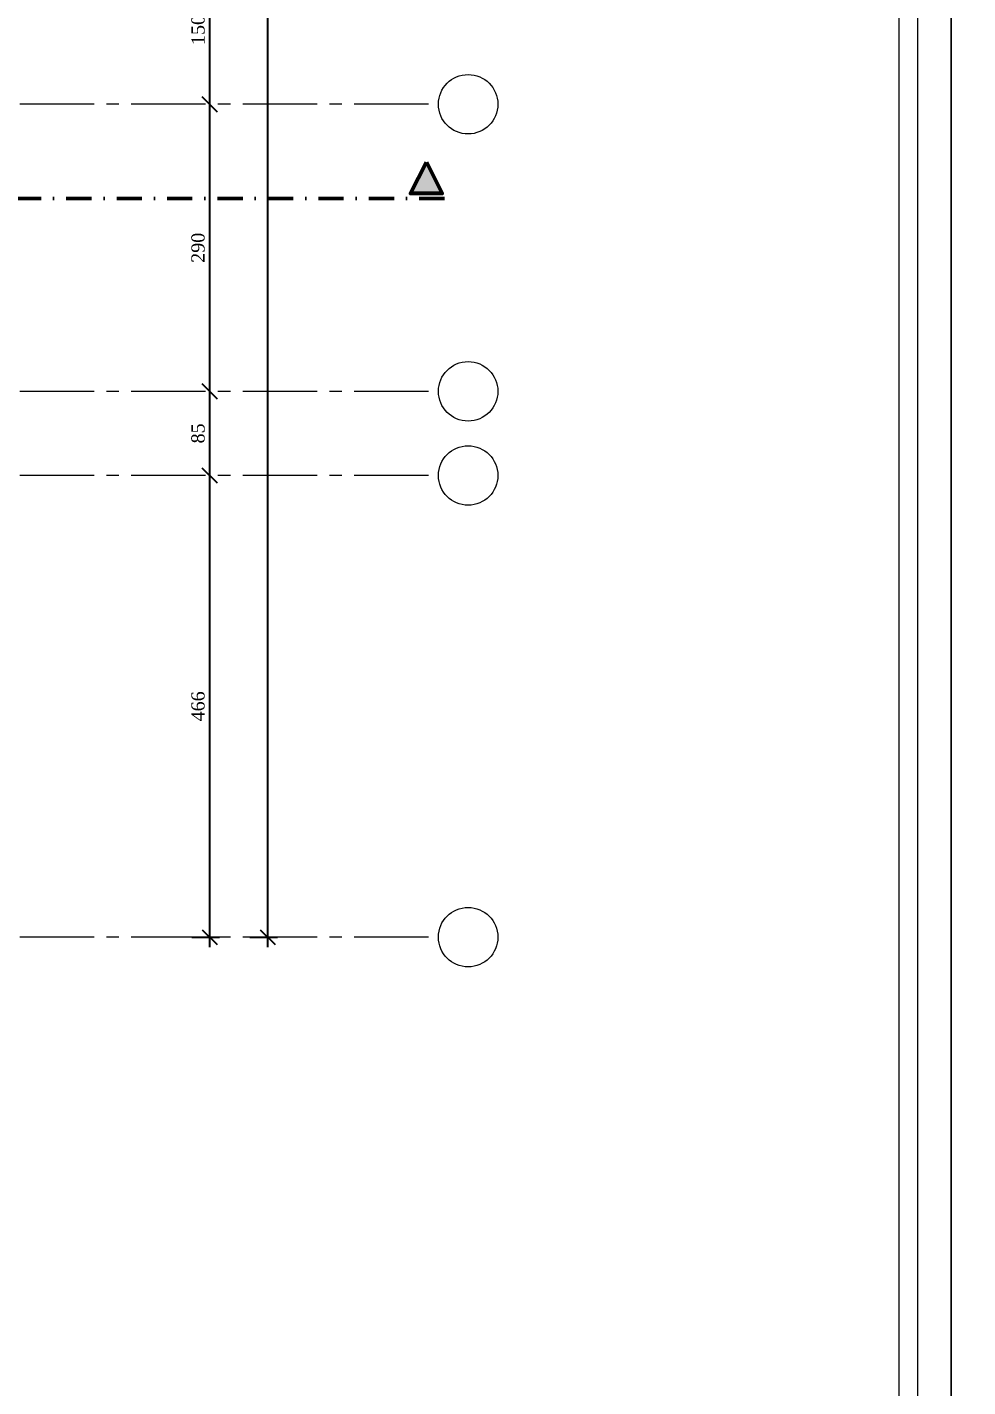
# Model space of a CAD drawing. Header units: millimetres. Extents: x 1373 to 40779, y 1939 to 6439.
# Drawn here: x 8502 to 9452, y 2921 to 4294 of the extents above; entities that cross this region are included whole.
import ezdxf

# ---------------------------------------------------------------- set-up
doc = ezdxf.new("R2010")
doc.units = ezdxf.units.MM
doc.linetypes.add('DASHDOTX2', pattern=[50.8, 25.4, -12.7, 0, -12.7])
doc.linetypes.add('IMPORT-CENTER2', pattern=[112.5, 75, -12.5, 12.5, -12.5])
for name, color, linetype, lineweight in [('A-ANNO-DIMS', 211, 'Continuous', 18), ('A-DETL', 6, 'Continuous', 30), ('A-WALL', 20, 'Continuous', 9), ('kest', 4, 'DASHDOTX2', 50), ('S-GRID', 252, 'IMPORT-CENTER2', 5), ('S-GRID-IDEN', 1, 'Continuous', 18)]:
    doc.layers.add(name, color=color, linetype=linetype, lineweight=lineweight)
doc.styles.add('Times New Roman', font='times.ttf', dxfattribs={"height": 13.4})
doc.dimstyles.new('2_0_mm_-_Arial', dxfattribs={"dimscale": 30.48, "dimtxt": 14.029207, "dimasz": 0.492126, "dimexe": 0.328084, "dimexo": 0.625, "dimgap": 0.164042, "dimtad": 1, "dimdec": 0, "dimtxsty": 'Times New Roman', "dimblk1": 'OBLIQUE', "dimblk2": 'OBLIQUE', "dimsah": 1, "dimcen": 2.5, "dimdle": 0.328084, "dimazin": 3, "dimtfac": 1, "dimtix": 1, "dimtmove": 0, "dimatfit": 3, "dimfxl": 0.656168, "dimfxlon": 1, "dimtvp": 1, "dimarcsym": 2})

# ---------------------------------------------------------------- blocks, each defined once
blk = doc.blocks.new('Grid - 3_0mm mit Kreis-1799268-2_BODRUM KAT')
at = {"layer": 'S-GRID-IDEN'}
blk.add_circle((0, 0), 0.3, dxfattribs=at)
blk = doc.blocks.new('_Oblique')
at = {"color": 0, "linetype": 'ByBlock', "lineweight": -2}
blk.add_line((-0.5, -0.5), (0.5, 0.5), dxfattribs=at)
blk = doc.blocks.new('*D17033')
at = {"layer": 'A-ANNO-DIMS', "color": 0, "lineweight": -2, "transparency": 16777216}
for p, q in [((8686.4, 3365.3), (8686.4, 3851.6)), ((8668.3, 3375.3), (8696.4, 3375.3))]:
    blk.add_line(p, q, dxfattribs=at)
at = {"layer": 'Defpoints', "color": 0, "transparency": 16777216}
for p in [(8666.4, 3841.6), (8686.4, 3841.6), (8666.4, 3375.3)]:
    blk.add_point(p, dxfattribs=at)
at = {"layer": 'A-ANNO-DIMS', "color": 0, "lineweight": -2, "transparency": 16777216, "xscale": 15, "yscale": 15, "zscale": 15}
for p, rotation in [((8686.4, 3841.6), 90), ((8686.4, 3375.3), 270)]:
    blk.add_blockref('_Oblique', p, dxfattribs=dict(at, rotation=rotation))
at = {"layer": 'A-ANNO-DIMS', "color": 0, "transparency": 16777216, "insert": (8674.6, 3608.4), "char_height": 13.4, "width": 36.43, "attachment_point": 5, "rotation": 90, "style": 'Times New Roman'}
blk.add_mtext('\\A1;466', dxfattribs=at)
blk = doc.blocks.new('*D17034')
at = {"layer": 'A-ANNO-DIMS', "color": 0, "lineweight": -2, "transparency": 16777216}
blk.add_line((8686.4, 3831.6), (8686.4, 3936.6), dxfattribs=at)
at = {"layer": 'Defpoints', "color": 0, "transparency": 16777216}
for p in [(8666.4, 3926.6), (8686.4, 3926.6), (8666.4, 3841.6)]:
    blk.add_point(p, dxfattribs=at)
at = {"layer": 'A-ANNO-DIMS', "color": 0, "lineweight": -2, "transparency": 16777216, "xscale": 15, "yscale": 15, "zscale": 15}
for p, rotation in [((8686.4, 3926.6), 90), ((8686.4, 3841.6), 270)]:
    blk.add_blockref('_Oblique', p, dxfattribs=dict(at, rotation=rotation))
at = {"layer": 'A-ANNO-DIMS', "color": 0, "transparency": 16777216, "insert": (8674.6, 3884.1), "char_height": 13.4, "width": 24.287, "attachment_point": 5, "rotation": 90, "style": 'Times New Roman'}
blk.add_mtext('\\A1;85', dxfattribs=at)
blk = doc.blocks.new('*D17035')
at = {"layer": 'A-ANNO-DIMS', "color": 0, "lineweight": -2, "transparency": 16777216}
blk.add_line((8686.4, 3916.6), (8686.4, 4226.6), dxfattribs=at)
at = {"layer": 'Defpoints', "color": 0, "transparency": 16777216}
for p in [(8666.4, 4216.6), (8686.4, 4216.6), (8666.4, 3926.6)]:
    blk.add_point(p, dxfattribs=at)
at = {"layer": 'A-ANNO-DIMS', "color": 0, "lineweight": -2, "transparency": 16777216, "xscale": 15, "yscale": 15, "zscale": 15}
for p, rotation in [((8686.4, 4216.6), 90), ((8686.4, 3926.6), 270)]:
    blk.add_blockref('_Oblique', p, dxfattribs=dict(at, rotation=rotation))
at = {"layer": 'A-ANNO-DIMS', "color": 0, "transparency": 16777216, "insert": (8674.6, 4071.6), "char_height": 13.4, "width": 36.43, "attachment_point": 5, "rotation": 90, "style": 'Times New Roman'}
blk.add_mtext('\\A1;290', dxfattribs=at)
blk = doc.blocks.new('*D17036')
at = {"layer": 'A-ANNO-DIMS', "color": 0, "lineweight": -2, "transparency": 16777216}
blk.add_line((8686.4, 4206.6), (8686.4, 4376.6), dxfattribs=at)
at = {"layer": 'Defpoints', "color": 0, "transparency": 16777216}
for p in [(8666.4, 4366.6), (8686.4, 4366.6), (8666.4, 4216.6)]:
    blk.add_point(p, dxfattribs=at)
at = {"layer": 'A-ANNO-DIMS', "color": 0, "lineweight": -2, "transparency": 16777216, "xscale": 15, "yscale": 15, "zscale": 15}
for p, rotation in [((8686.4, 4366.6), 90), ((8686.4, 4216.6), 270)]:
    blk.add_blockref('_Oblique', p, dxfattribs=dict(at, rotation=rotation))
at = {"layer": 'A-ANNO-DIMS', "color": 0, "transparency": 16777216, "insert": (8674.6, 4291.6), "char_height": 13.4, "width": 36.43, "attachment_point": 5, "rotation": 90, "style": 'Times New Roman'}
blk.add_mtext('\\A1;150', dxfattribs=at)
blk = doc.blocks.new('*D17043')
at = {"layer": 'A-ANNO-DIMS', "color": 0, "lineweight": -2, "transparency": 16777216}
for p, q in [((8744.9, 3365.3), (8744.9, 5287.1)), ((8726.8, 3375.3), (8754.9, 3375.3))]:
    blk.add_line(p, q, dxfattribs=at)
at = {"layer": 'Defpoints', "color": 0, "transparency": 16777216}
for p in [(8724.9, 5277.1), (8744.9, 5277.1), (8724.9, 3375.3)]:
    blk.add_point(p, dxfattribs=at)
at = {"layer": 'A-ANNO-DIMS', "color": 0, "lineweight": -2, "transparency": 16777216, "xscale": 15, "yscale": 15, "zscale": 15}
for p, rotation in [((8744.9, 5277.1), 90), ((8744.9, 3375.3), 270)]:
    blk.add_blockref('_Oblique', p, dxfattribs=dict(at, rotation=rotation))
at = {"layer": 'A-ANNO-DIMS', "color": 0, "transparency": 16777216, "insert": (8733.1, 4326.2), "char_height": 13.4, "width": 48.573, "attachment_point": 5, "rotation": 90, "style": 'Times New Roman'}
blk.add_mtext('\\A1;1902', dxfattribs=at)
blk = doc.blocks.new('KESİT')
at = {"layer": 'A-WALL'}
blk.add_hatch(color=4, dxfattribs=at).paths.add_polyline_path([(15959.3, 4158), (15975.3, 4126.6), (15943.3, 4126.6)])
at = {"layer": 'A-WALL', "color": 4, "lineweight": 53}
blk.add_lwpolyline([(15959.3, 4158), (15975.3, 4126.6), (15943.3, 4126.6), (15959.3, 4158)], dxfattribs=at)
at = {"layer": 'kest'}
blk.add_line((12999.9, 4121.5), (15977.8, 4121.5), dxfattribs=at)

msp = doc.modelspace()

# ---------------------------------------------------------------- linework, layer by layer
at = {"layer": 'A-ANNO-DIMS', "lineweight": 18, "ltscale": 2}
for points in [[(5430.3, 1938.6), (9434.7, 1938.6), (9434.7, 6438.6), (5430.3, 6438.6)], [(9434.7, 1938.6), (12818.4, 1938.6), (12818.4, 6438.6), (9434.7, 6438.6)], [(5464, 1972.4), (9401, 1969.9), (9401, 6402.4), (5464, 6404.9)], [(5482.8, 1991.1), (9382.2, 1988.7), (9382.2, 6383.7), (5482.8, 6386.1)]]:
    msp.add_lwpolyline(points, close=True, dxfattribs=at)
at = {"layer": 'S-GRID', "lineweight": 18}
for p, q in [((8907.2, 4216.6), (5685.5, 4216.6)), ((8907.2, 3926.6), (5685.5, 3926.6)), ((8907.2, 3841.6), (5685.5, 3841.6)), ((8907.2, 3375.3), (5685.5, 3375.3))]:
    msp.add_line(p, q, dxfattribs=at)

# ---------------------------------------------------------------- block references
at = {"layer": 'A-DETL'}
msp.add_blockref('KESİT', (-7054.2, 0), dxfattribs=at)
at = {"layer": 'S-GRID-IDEN', "xscale": 99.99999999999993, "yscale": 99.99999999999993, "zscale": 99.99999999999993, "rotation": 89.99999999999982}
for p in [(8947.2, 4216.6), (8947.2, 3926.6), (8947.2, 3841.6), (8947.2, 3375.3)]:
    msp.add_blockref('Grid - 3_0mm mit Kreis-1799268-2_BODRUM KAT', p, dxfattribs=at)

# ---------------------------------------------------------------- dimensions: what is measured, and where the dimension line sits
at = {"layer": 'A-ANNO-DIMS'}
for base, p1, p2, override, picture, middle in [((8744.9, 5277.1), (8724.9, 3375.3), (8724.9, 5277.1), {"dimse1": 0, "dimse2": 1, "dimfxl": 1901.82985}, '*D17043', (8733.1, 4326.2)), ((8686.4, 4366.6), (8666.4, 4216.6), (8666.4, 4366.6), {"dimse1": 1, "dimse2": 1, "dimfxl": 150}, '*D17036', (8674.6, 4291.6)), ((8686.4, 4216.6), (8666.4, 3926.6), (8666.4, 4216.6), {"dimse1": 1, "dimse2": 1, "dimfxl": 290}, '*D17035', (8674.6, 4071.6)), ((8686.4, 3926.6), (8666.4, 3841.6), (8666.4, 3926.6), {"dimse1": 1, "dimse2": 1, "dimfxl": 85}, '*D17034', (8674.6, 3884.1)), ((8686.4, 3841.6), (8666.4, 3375.3), (8666.4, 3841.6), {"dimse1": 0, "dimse2": 1, "dimfxl": 466.277602}, '*D17033', (8674.6, 3608.4))]:
    dim = msp.add_linear_dim(base=base, p1=p1, p2=p2, angle=90, dimstyle='2_0_mm_-_Arial', override=override, dxfattribs=at)
    dim.commit()
    dim.dimension.update_dxf_attribs({"geometry": picture, "text_midpoint": middle})

doc.saveas('drawing.dxf')
